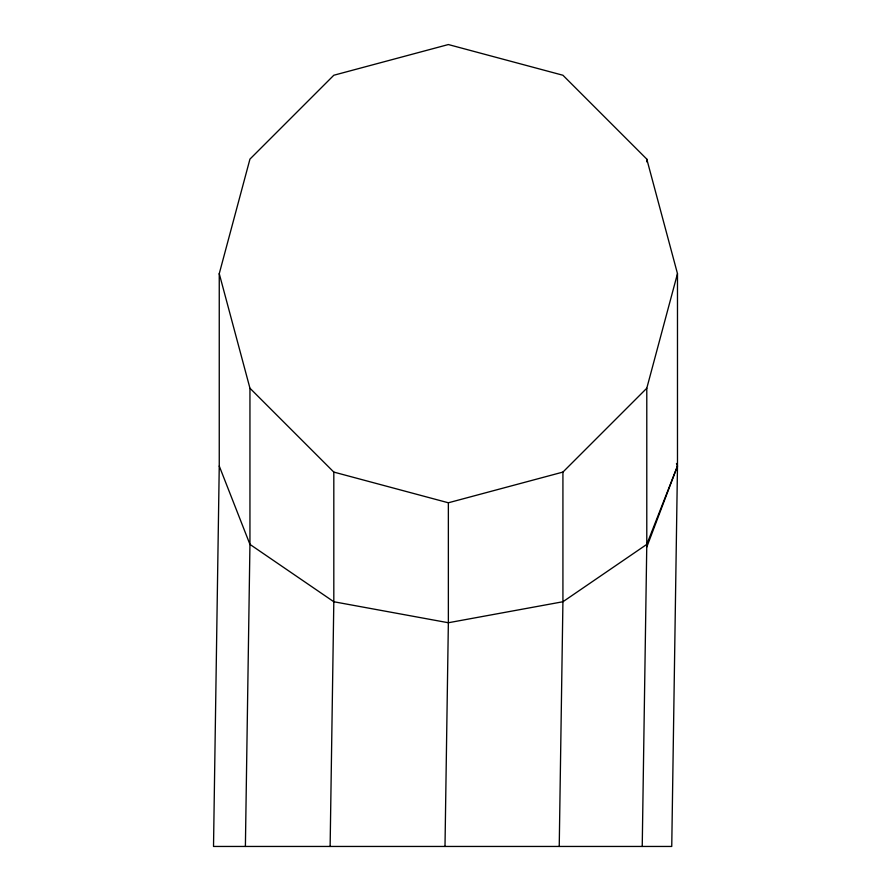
<?xml version="1.0" encoding="UTF-8"?>
<svg xmlns="http://www.w3.org/2000/svg" width="891" height="891" viewBox="0 0 891 891"><rect width="100%" height="100%" fill="white"/><g stroke="black" fill="none" stroke-linecap="round" stroke-linejoin="round"><path stroke-width="1.34" d="M219.253 466.038L213.517 846.45L671.747 846.45L677.483 466.038L677.483 273.66L646.788 159.11L562.923 75.245L448.362 44.55L333.813 75.245L249.948 159.11L219.253 273.66L219.253 466.038L249.948 544.39L245.393 846.45M330.127 846.45L333.813 601.748L333.813 472.085L249.948 388.22L219.253 273.66M444.999 846.45L448.362 622.742L448.362 502.78L333.813 472.085M559.236 846.45L562.923 601.748L562.923 472.085L646.788 388.22L677.483 273.66M642.233 846.45L646.788 544.39L646.788 388.22M646.788 547.041L677.483 466.038L676.469 463.465M677.483 466.038L646.788 544.39L562.923 601.748L448.362 622.742L333.813 601.748L249.948 544.39L249.948 388.22M448.362 502.78L562.923 472.085M646.788 159.11L646.788 161.872"/></g></svg>
